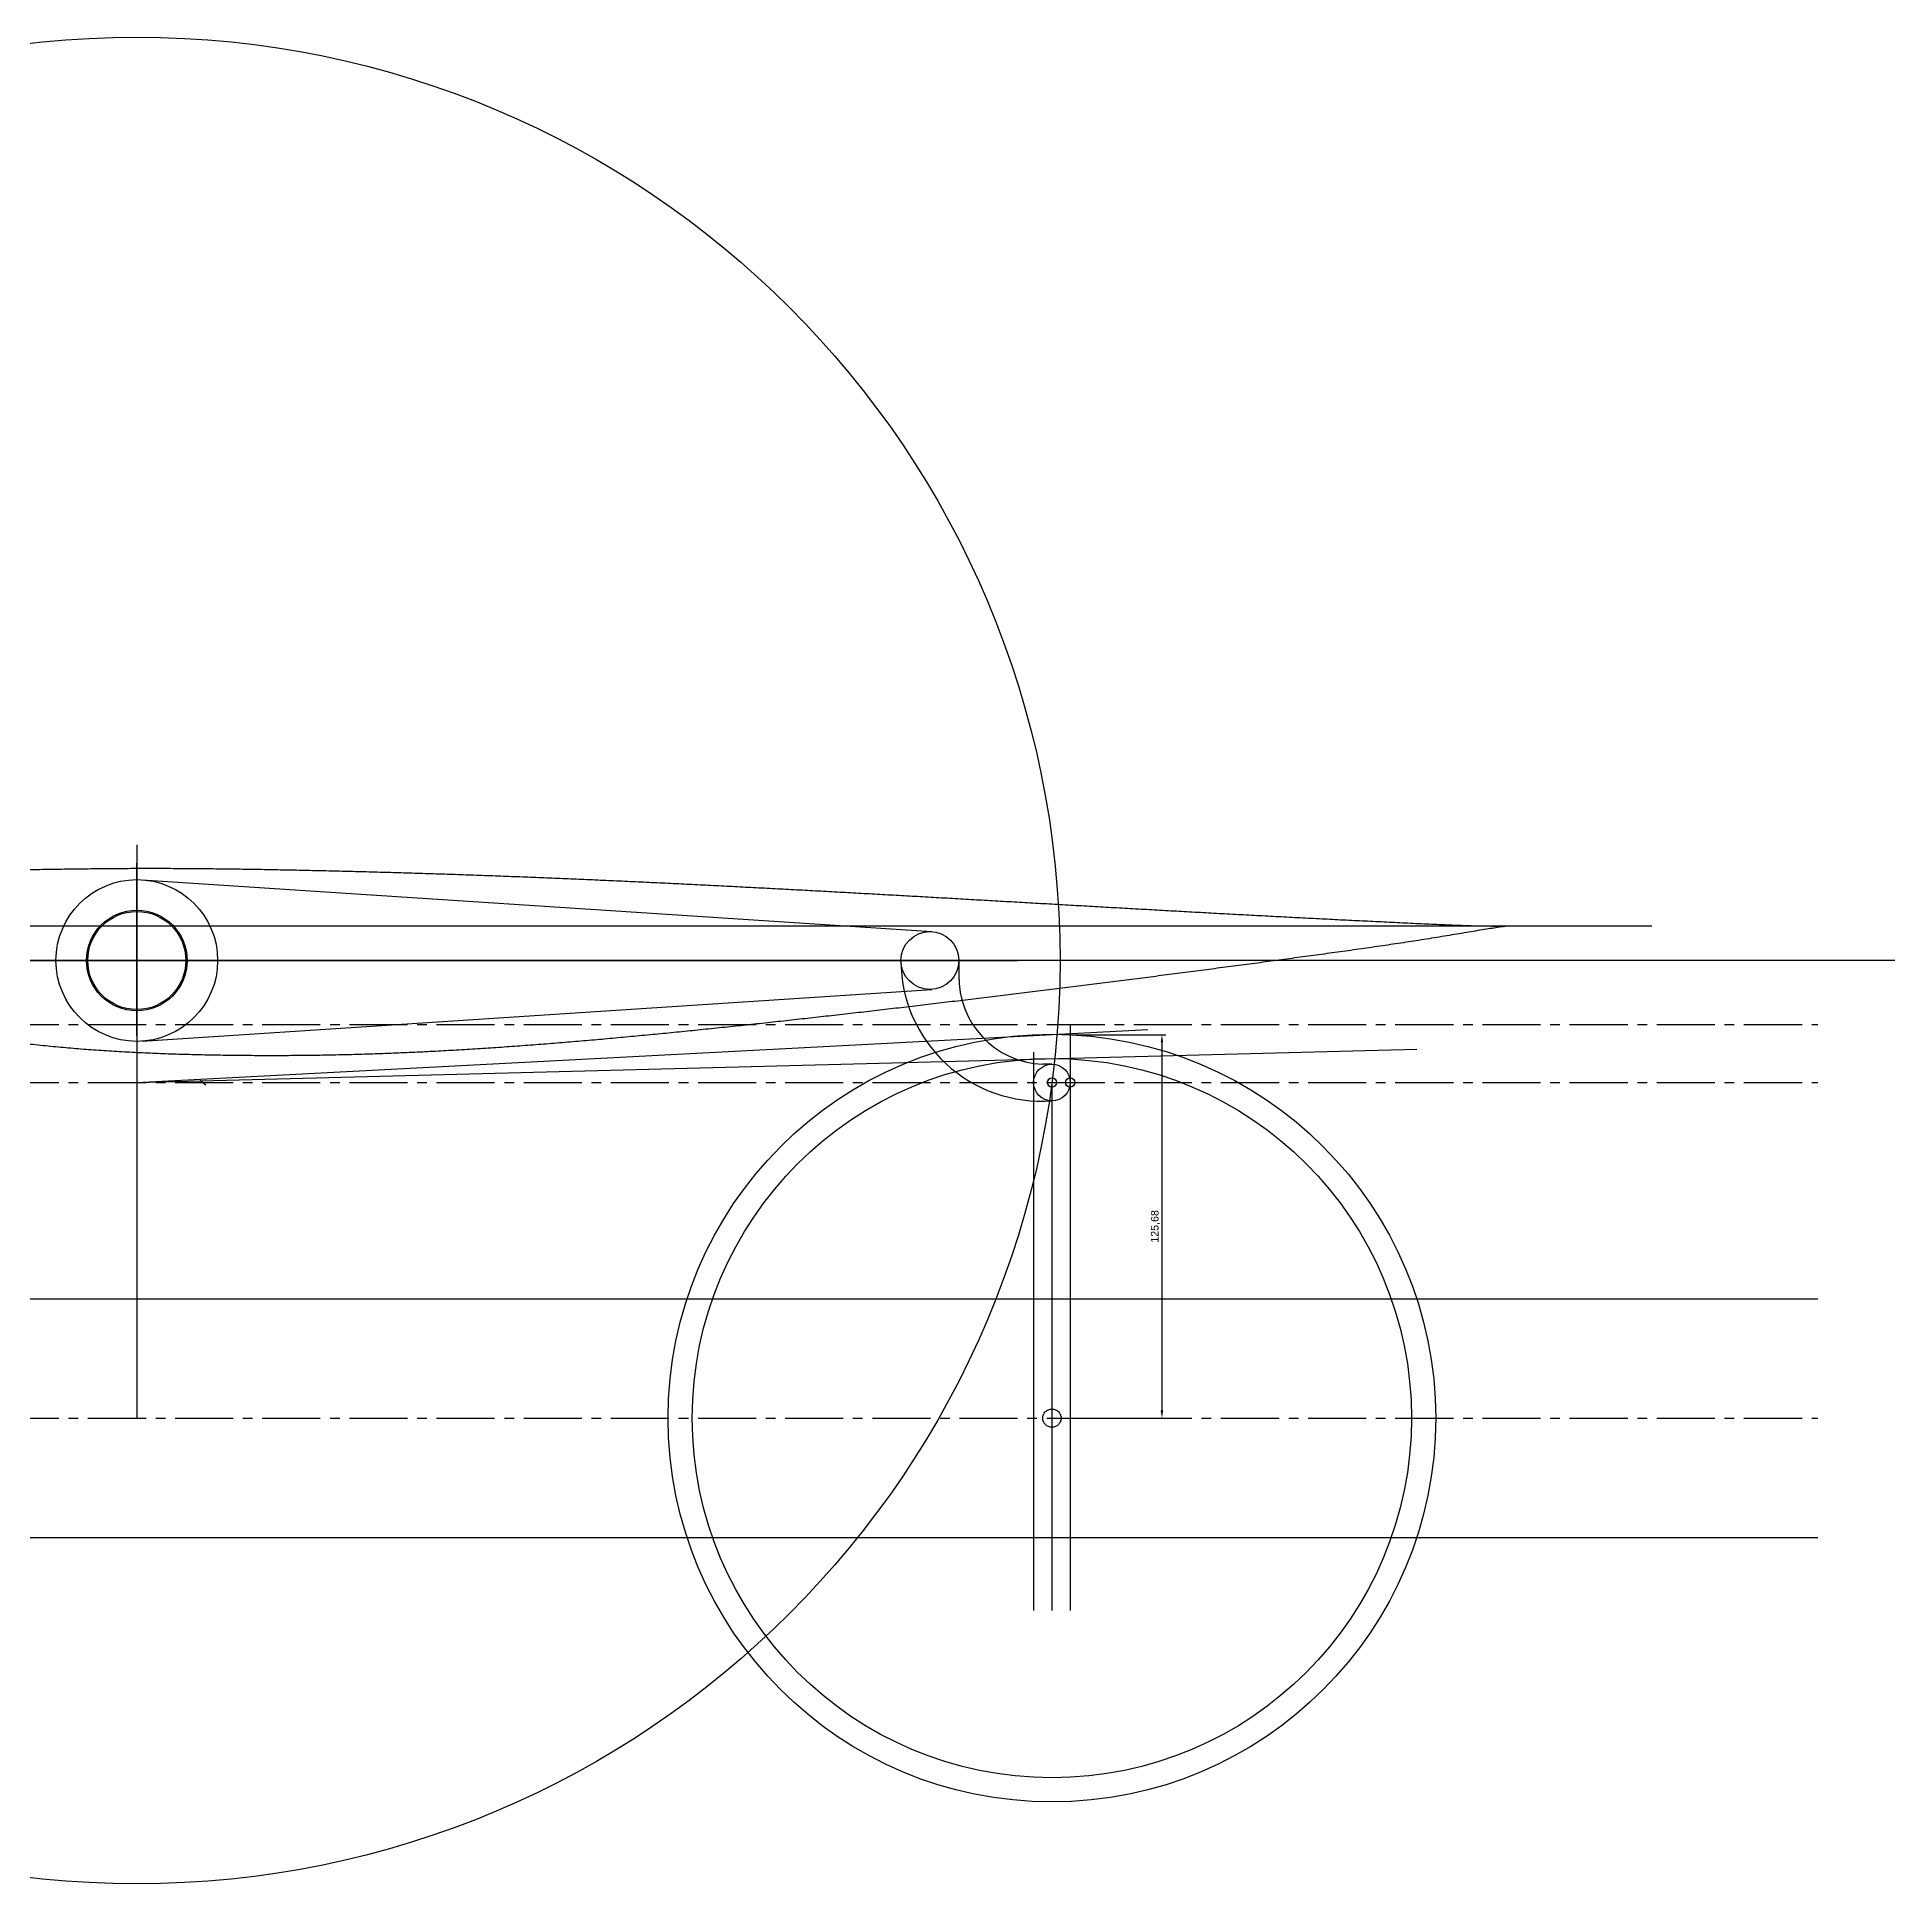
# Model space of a CAD drawing. Header units: millimetres. Extents: x 734 to 2905, y 104 to 2100.
# Drawn here: x 2075 to 2684, y 1415 to 2020 of the extents above; entities that cross this region are included whole.
import ezdxf

# ---------------------------------------------------------------- set-up
doc = ezdxf.new("R2010")
doc.units = ezdxf.units.MM
doc.linetypes.add('CENTER2', pattern=[28.575, 19.05, -3.175, 3.175, -3.175])
doc.styles.get("Standard").update_dxf_attribs({"font": 'arial.ttf'})
doc.dimstyles.new('ISO-25', dxfattribs={"dimtxt": 2.5, "dimasz": 2.5, "dimexe": 1.25, "dimexo": 0.625, "dimtad": 1, "dimtxsty": 'Standard', "dimcen": 2.5, "dimadec": 0, "dimazin": 0, "dimtfac": 1, "dimtmove": 0, "dimatfit": 3, "dimfxl": 1, "dimarcsym": 0})

# ---------------------------------------------------------------- blocks, each defined once
blk = doc.blocks.new('*D1')
at = {"color": 0, "lineweight": -2, "transparency": 16777216}
for p, q in [((2414.21, 1692.95), (2444.91, 1692.95)), ((2443.66, 1690.45), (2443.66, 1569.77)), ((2414.21, 1567.27), (2444.91, 1567.27))]:
    blk.add_line(p, q, dxfattribs=at)
at = {"color": 0, "transparency": 16777216}
for points in [[(2443.24, 1690.45), (2444.07, 1690.45), (2443.66, 1692.95)], [(2443.24, 1569.77), (2444.07, 1569.77), (2443.66, 1567.27)]]:
    blk.add_solid(points, dxfattribs=at)
at = {"layer": 'Defpoints', "color": 0, "transparency": 16777216}
for p in [(2413.59, 1692.95), (2413.59, 1567.27), (2443.66, 1567.27)]:
    blk.add_point(p, dxfattribs=at)
at = {"color": 0, "transparency": 16777216, "insert": (2441.53, 1630.11), "char_height": 2.5, "attachment_point": 5, "rotation": 90}
blk.add_mtext('125,68', dxfattribs=at)

msp = doc.modelspace()

# ---------------------------------------------------------------- linework, layer by layer
for p, q in [((2107.589, 1755.205), (2107.589, 1677.015)), ((2107.589, 1692.629), (2107.589, 1749.159)), ((2109.321, 1743.714), (2368.21, 1726.751)), ((2058.405, 1717.271), (2396.282, 1717.271)), ((2107.589, 1717.271), (2107.589, 1567.271)), ((2107.589, 1717.271), (2367.589, 1717.271)), ((2109.321, 1690.828), (2368.21, 1707.791)), ((1816.168, 1606.396), (2658.686, 1606.396)), ((1782.848, 1528.146), (2658.686, 1528.146))]:
    msp.add_line(p, q)
at = {"color": 3}
for p, q in [((2107.589, 1747.492), (2107.589, 1687.05)), ((1957.642, 1728.609), (2604.288, 1728.609)), ((2683.938, 1717.271), (1902.198, 1717.271)), ((2683.938, 1717.271), (1902.198, 1717.271))]:
    msp.add_line(p, q, dxfattribs=at)
at = {"color": 2, "true_color": 0xf1eb1f}
for p, q in [((2377.089, 1717.271), (2377.089, 1712.521)), ((2407.589, 1683.271), (2404.589, 1683.271))]:
    msp.add_line(p, q, dxfattribs=at)
at = {"linetype": 'CENTER2'}
for p, q in [((1805.798, 1696.271), (2658.686, 1696.271)), ((1805.798, 1677.271), (2658.686, 1677.271)), ((1805.798, 1567.271), (2658.686, 1567.271))]:
    msp.add_line(p, q, dxfattribs=at)
at = {"color": 1}
msp.add_line((2107.589, 1677.271), (2439.016, 1694.64), dxfattribs=at)
at = {"color": 0, "linetype": 'ByBlock'}
for p, q in [((2413.589, 1696.271), (2413.589, 1504.162)), ((2401.589, 1687.234), (2401.589, 1504.162)), ((2407.589, 1677.271), (2407.589, 1504.162))]:
    msp.add_line(p, q, dxfattribs=at)
at = {"color": 6}
msp.add_line((2107.589, 1677.271), (2527.207, 1688.259), dxfattribs=at)
at = {"color": 143}
msp.add_line((2128.303, 1678.039), (2130.161, 1676.554), dxfattribs=at)
at = {"color": 30, "linetype": 'ByBlock', "true_color": 0xf8991e}
msp.add_circle((2107.589, 1717.271), 302.655, dxfattribs=at)
for centre, radius in [((2107.589, 1717.271), 26.5), ((2107.589, 1717.271), 16.5), ((2367.589, 1717.271), 9.5), ((2413.589, 1677.271), 1.5)]:
    msp.add_circle(centre, radius)
at = {"color": 3}
msp.add_circle((2107.589, 1717.271), 16.075, dxfattribs=at)
msp.add_circle((2107.589, 1717.271), 16.075, dxfattribs=at)
msp.add_circle((2107.589, 1717.271), 16.075, dxfattribs=at)
at = {"color": 2, "true_color": 0xf1eb1f}
for centre, radius in [((2367.589, 1717.271), 9.5), ((2407.589, 1677.271), 6), ((2407.589, 1677.271), 1.5)]:
    msp.add_circle(centre, radius, dxfattribs=at)
at = {"color": 6}
for radius in [125.822, 117.884]:
    msp.add_circle((2407.589, 1567.271), radius, dxfattribs=at)
at = {"color": 30, "linetype": 'CENTER2', "true_color": 0xf8991e}
msp.add_circle((2407.589, 1567.271), 3, dxfattribs=at)
at = {"color": 2, "true_color": 0xf1eb1f}
for centre, radius, start, end in [((2404.212, 1717.271), 46.124, 180, 274.197812), ((2405.572, 1711.748), 28.494, 178.446047, 268.021412)]:
    msp.add_arc(centre, radius, start, end, dxfattribs=at)
at = {"color": 3}
msp.add_spline([(2557.589, 1728.609), (2554.879, 1728.574), (2550.012, 1728.595), (2544.299, 1728.73), (2537.943, 1728.957), (2531.219, 1729.25), (2524.281, 1729.576), (2517.26, 1729.918), (2510.201, 1730.263), (2503.131, 1730.61), (2496.054, 1730.965), (2488.965, 1731.327), (2481.874, 1731.692), (2474.797, 1732.06), (2467.737, 1732.437), (2460.678, 1732.822), (2453.62, 1733.206), (2446.555, 1733.598), (2439.465, 1733.997), (2432.366, 1734.397), (2425.271, 1734.796), (2418.186, 1735.196), (2411.099, 1735.601), (2404.01, 1736.004), (2396.94, 1736.407), (2389.903, 1736.813), (2382.878, 1737.21), (2375.846, 1737.609), (2368.803, 1738.009), (2361.756, 1738.406), (2354.727, 1738.8), (2347.705, 1739.184), (2340.678, 1739.576), (2333.625, 1739.96), (2326.548, 1740.339), (2319.484, 1740.713), (2312.437, 1741.087), (2305.418, 1741.451), (2298.384, 1741.805), (2291.346, 1742.161), (2284.291, 1742.506), (2277.241, 1742.848), (2270.191, 1743.175), (2263.115, 1743.497), (2256.055, 1743.812), (2249.004, 1744.113), (2241.939, 1744.403), (2234.872, 1744.684), (2227.805, 1744.955), (2220.748, 1745.217), (2213.703, 1745.463), (2206.645, 1745.695), (2199.584, 1745.919), (2192.532, 1746.128), (2185.468, 1746.326), (2178.417, 1746.513), (2171.369, 1746.684), (2164.307, 1746.842), (2157.253, 1746.991), (2150.222, 1747.125), (2143.188, 1747.239), (2136.161, 1747.338), (2129.164, 1747.415), (2122.166, 1747.466), (2115.177, 1747.495), (2108.216, 1747.494), (2101.245, 1747.459), (2094.241, 1747.397), (2087.229, 1747.317), (2080.22, 1747.216), (2073.219, 1747.094), (2066.248, 1746.948), (2059.282, 1746.77), (2052.33, 1746.567), (2045.432, 1746.328), (2038.551, 1746.045), (2031.7, 1745.72), (2024.919, 1745.347), (2018.218, 1744.909), (2011.559, 1744.399), (2005.028, 1743.821), (1998.681, 1743.156), (1992.576, 1742.389), (1986.791, 1741.515), (1981.45, 1740.561), (1976.807, 1739.596), (1972.98, 1738.618), (1969.838, 1737.588), (1967.238, 1736.566), (1965.098, 1735.643), (1963.343, 1734.852), (1961.904, 1734.162), (1960.729, 1733.497), (1959.777, 1732.803), (1959.02, 1732.07), (1958.441, 1731.306), (1958.02, 1730.528), (1957.737, 1729.753), (1957.592, 1728.996), (1957.71, 1727.492), (1957.994, 1726.709), (1958.425, 1725.909), (1959.003, 1725.084), (1959.727, 1724.212), (1960.61, 1723.271), (1961.683, 1722.239), (1962.993, 1721.098), (1964.612, 1719.84), (1966.635, 1718.454), (1969.184, 1716.923), (1972.419, 1715.204), (1976.404, 1713.261), (1981.04, 1711.187), (1986.149, 1709.1), (1991.607, 1707.082), (1997.356, 1705.136), (2003.276, 1703.292), (2009.334, 1701.557), (2015.51, 1699.923), (2021.747, 1698.399), (2028.06, 1696.981), (2034.441, 1695.662), (2040.882, 1694.435), (2047.347, 1693.303), (2053.847, 1692.27), (2060.39, 1691.323), (2066.947, 1690.469), (2073.55, 1689.697), (2080.148, 1689.013), (2086.779, 1688.418), (2093.45, 1687.901), (2100.155, 1687.459), (2106.896, 1687.084), (2113.654, 1686.778), (2120.453, 1686.532), (2127.276, 1686.343), (2134.136, 1686.206), (2141.011, 1686.113), (2147.887, 1686.065), (2154.769, 1686.064), (2161.644, 1686.107), (2168.51, 1686.199), (2175.388, 1686.338), (2182.256, 1686.523), (2189.129, 1686.757), (2196.023, 1687.036), (2202.913, 1687.356), (2209.805, 1687.721), (2216.724, 1688.125), (2223.64, 1688.565), (2230.56, 1689.042), (2237.494, 1689.554), (2244.428, 1690.098), (2251.385, 1690.675), (2258.353, 1691.276), (2265.316, 1691.904), (2272.308, 1692.557), (2279.3, 1693.226), (2286.281, 1693.916), (2293.283, 1694.629), (2300.309, 1695.356), (2307.321, 1696.091), (2314.318, 1696.843), (2321.337, 1697.613), (2328.365, 1698.388), (2335.374, 1699.173), (2342.4, 1699.973), (2349.425, 1700.781), (2356.46, 1701.599), (2363.478, 1702.42), (2370.496, 1703.255), (2377.528, 1704.095), (2384.554, 1704.945), (2391.593, 1705.802), (2398.62, 1706.665), (2405.658, 1707.537), (2412.7, 1708.414), (2419.719, 1709.294), (2426.729, 1710.181), (2433.735, 1711.068), (2440.743, 1711.965), (2447.767, 1712.869), (2454.781, 1713.781), (2461.814, 1714.704), (2468.849, 1715.63), (2475.864, 1716.56), (2482.883, 1717.501), (2489.906, 1718.448), (2496.901, 1719.398), (2503.855, 1720.359), (2510.786, 1721.339), (2517.687, 1722.338), (2524.519, 1723.357), (2531.254, 1724.409), (2537.917, 1725.498), (2544.31, 1726.568), (2550.053, 1727.522), (2554.901, 1728.253), (2557.589, 1728.609)], degree=3, dxfattribs=at)

# ---------------------------------------------------------------- dimensions: what is measured, and where the dimension line sits
at = {"color": 6}
dim = msp.add_linear_dim(base=(2443.657, 1567.271), p1=(2413.589, 1692.95), p2=(2413.589, 1567.271), angle=90, dimstyle='ISO-25', dxfattribs=at)
dim.commit()
dim.dimension.update_dxf_attribs({"geometry": '*D1', "text_midpoint": (2441.53, 1630.11)})

doc.saveas('drawing.dxf')
